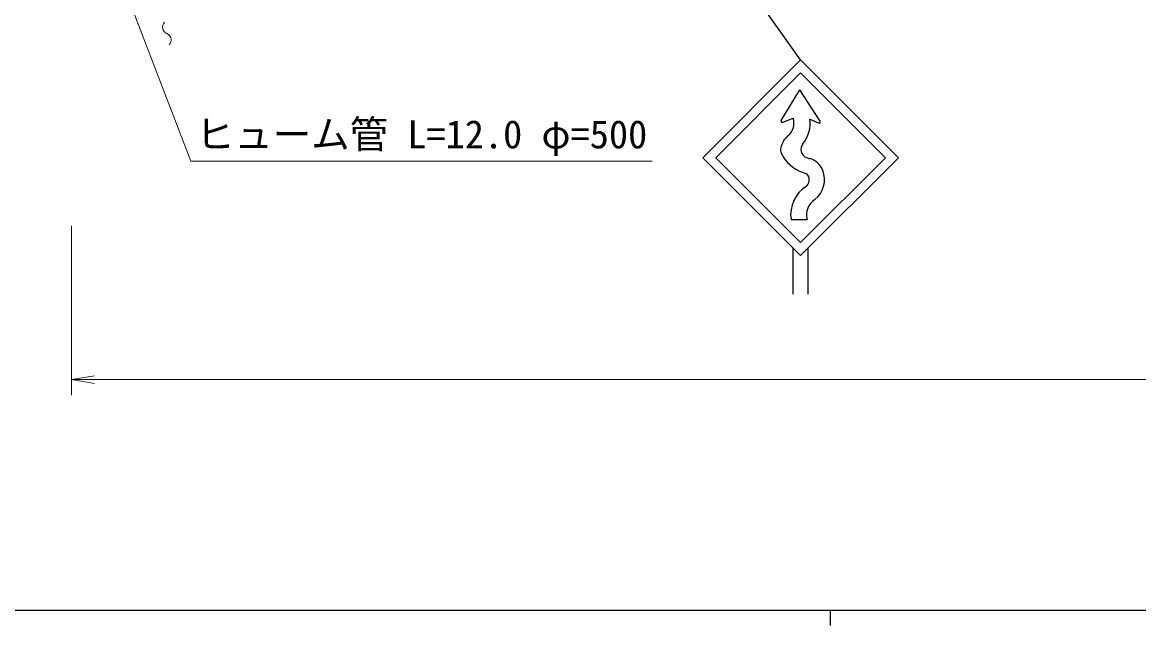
# Model space of a CAD drawing. Units: millimetres, scale not verified. Extents: x 40000 to 680000, y 20000 to 380000.
# Drawn here: x 215445 to 288065, y 204000 to 243236 of the extents above; entities that cross this region are included whole.
import ezdxf
from ezdxf.enums import TextEntityAlignment as Align

# ---------------------------------------------------------------- set-up
doc = ezdxf.new("R2010")
doc.units = ezdxf.units.MM
doc.header["$LTSCALE"] = 1000
for name, color, linetype, lineweight in [('M-STR-HTXT', 7, 'Continuous', 13), ('M-STR-STRC', 7, 'Continuous', 25), ('M-TTL-BAND', 7, 'Continuous', 25), ('M-WORK', 1, 'Continuous', 13)]:
    doc.layers.add(name, color=color, linetype=linetype, lineweight=lineweight)
doc.styles.add('ＭＳ ゴシック', font='')
doc.styles.get('ＭＳ ゴシック').set_extended_font_data('MS Gothic')

# ---------------------------------------------------------------- blocks, each defined once
blk = doc.blocks.new('open_arrow')
at = {"color": 0, "linetype": 'Continuous', "lineweight": -2}
blk.add_lwpolyline([(7.5, 1.25), (0, 0), (7.5, -1.25)], dxfattribs=at)

msp = doc.modelspace()

# ---------------------------------------------------------------- linework, layer by layer
at = {"layer": 'M-STR-HTXT'}
for p, q in [((218649, 230000), (218649, 219000)), ((218649, 220000), (554627, 220000))]:
    msp.add_line(p, q, dxfattribs=at)
msp.add_lwpolyline([(212963, 269158), (226417, 234206), (256417, 234206)], dxfattribs=at)
at = {"layer": 'M-STR-STRC'}
for p, q in [((266075, 240794), (248607, 265315)), ((264810, 236862), (266019, 238848)), ((267344, 236817), (266019, 238848)), ((264916, 236737), (265580, 236998)), ((266672, 236948), (267236, 236691)), ((265450, 230413), (266505, 230413)), ((265575, 228566), (265575, 225566)), ((266575, 225566), (266575, 228566))]:
    msp.add_line(p, q, dxfattribs=at)
for points in [[(266075, 228066), (272439, 234430), (266075, 240794), (259711, 234430)], [(266075, 228915), (271591, 234430), (266075, 239946), (260560, 234430)]]:
    msp.add_lwpolyline(points, close=True, dxfattribs=at)
for centre, radius, start, end in [((264884, 236817), 86.3, 148.67131, 291.44939), ((264635, 236651), 1007, 309.64419, 20.13773), ((264635, 236651), 2059, 320.48023, 8.29105), ((267272, 236770), 86.3, 245.55604, 33.11134), ((266239, 234715), 1508, 129.64419, 161.91192), ((266666, 234975), 575, 140.48023, 249.58059), ((265489, 234959), 719, 161.91192, 220.56779), ((267099, 235876), 2562, 212.70621, 253.97952), ((267209, 236432), 2130, 249.58059, 254.84784), ((266316, 233136), 1285, 21.6294, 74.84784), ((266316, 233136), 288, 21.6294, 74.84784), ((265978, 233002), 652, 330.80549, 21.6294), ((265978, 233002), 1649, 308.15279, 21.6294), ((267604, 230734), 2178, 122.04963, 188.49383), ((266296, 232824), 288, 302.04963, 330.80549), ((267604, 230734), 1145, 122.04963, 196.31331)]:
    msp.add_arc(centre, radius, start, end, dxfattribs=at)
at = {"layer": 'M-TTL-BAND'}
for p, q in [((40000, 205000), (579000, 205000)), ((268000, 205000), (268000, 204000))]:
    msp.add_line(p, q, dxfattribs=at)
at = {"layer": 'M-WORK'}
for centre, start, end in [((225019, 242919), 135.5444, 247.83434), ((224679, 242083), 315.5444, 67.83434)]:
    msp.add_arc(centre, 452, start, end, dxfattribs=at)

# ---------------------------------------------------------------- block references
at = {"layer": 'M-STR-HTXT', "xscale": 200, "yscale": 200}
msp.add_blockref('open_arrow', (218649, 220000), dxfattribs=at)

# ---------------------------------------------------------------- texts
at = {"layer": 'M-STR-HTXT', "style": 'ＭＳ ゴシック'}
msp.add_text('ヒューム管 L=12.0 φ=500', height=1833, dxfattribs=at).set_placement((241417, 235956), align=Align.MIDDLE_CENTER)

doc.saveas('drawing.dxf')
